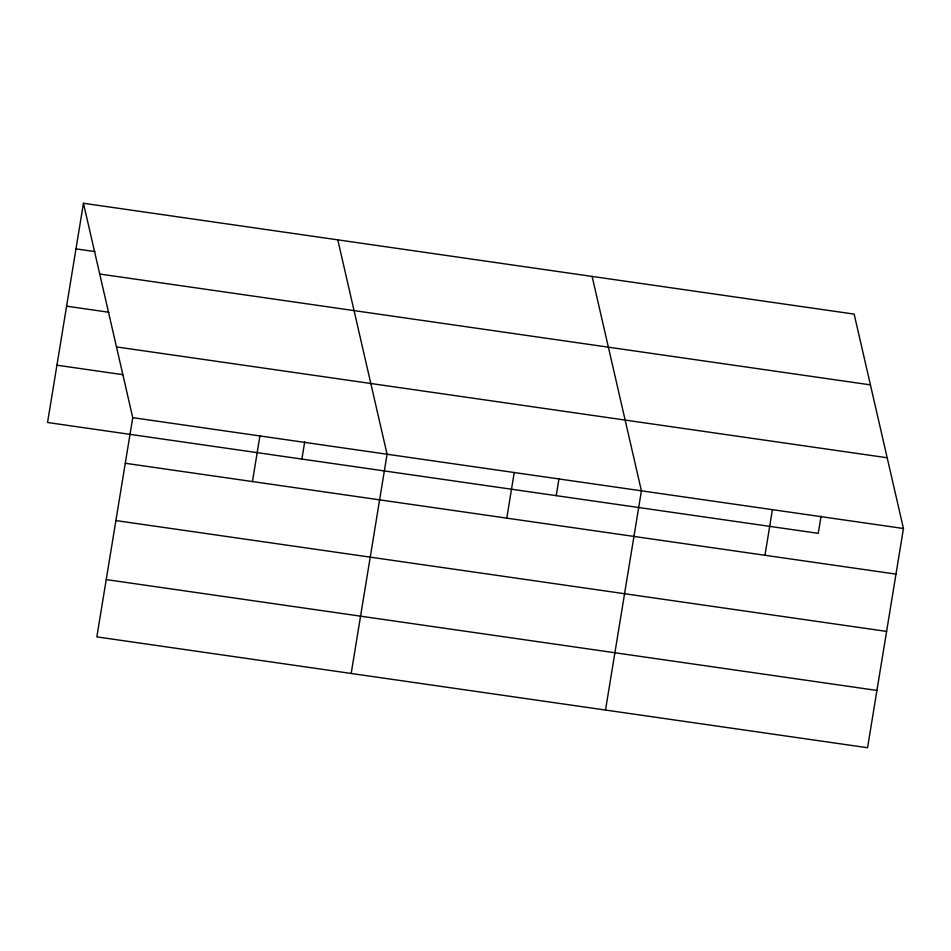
<?xml version="1.0" encoding="UTF-8"?>
<svg xmlns="http://www.w3.org/2000/svg" width="951" height="951" viewBox="0 0 951 951"><rect width="100%" height="100%" fill="white"/><g stroke="black" fill="none" stroke-linecap="round" stroke-linejoin="round"><path stroke-width="1.43" d="M83.45 203.264L132.748 417.655L96.847 636.885L867.55 747.736L903.45 528.506L854.153 314.115L83.45 203.264L47.55 422.494L818.252 533.345L821.07 516.155M252.443 481.563L259.92 435.95M301.883 459.071L304.7 441.882M351.181 673.463L387.081 454.233L337.783 239.854M506.776 518.14L514.241 472.528M556.216 495.649L559.022 478.46M605.514 710.04L641.414 490.823L592.116 276.432M764.961 555.277L772.426 509.665M75.985 248.877L94.981 251.611M99.724 274.019L870.415 384.87M66.594 306.174L108.985 312.273M116.486 346.913L887.176 457.764M56.929 365.196L122.703 374.658M132.748 417.655L903.45 528.506M125.282 463.268L895.985 574.119M115.903 520.566L886.594 631.405M106.239 579.587L876.929 690.438"/></g></svg>
